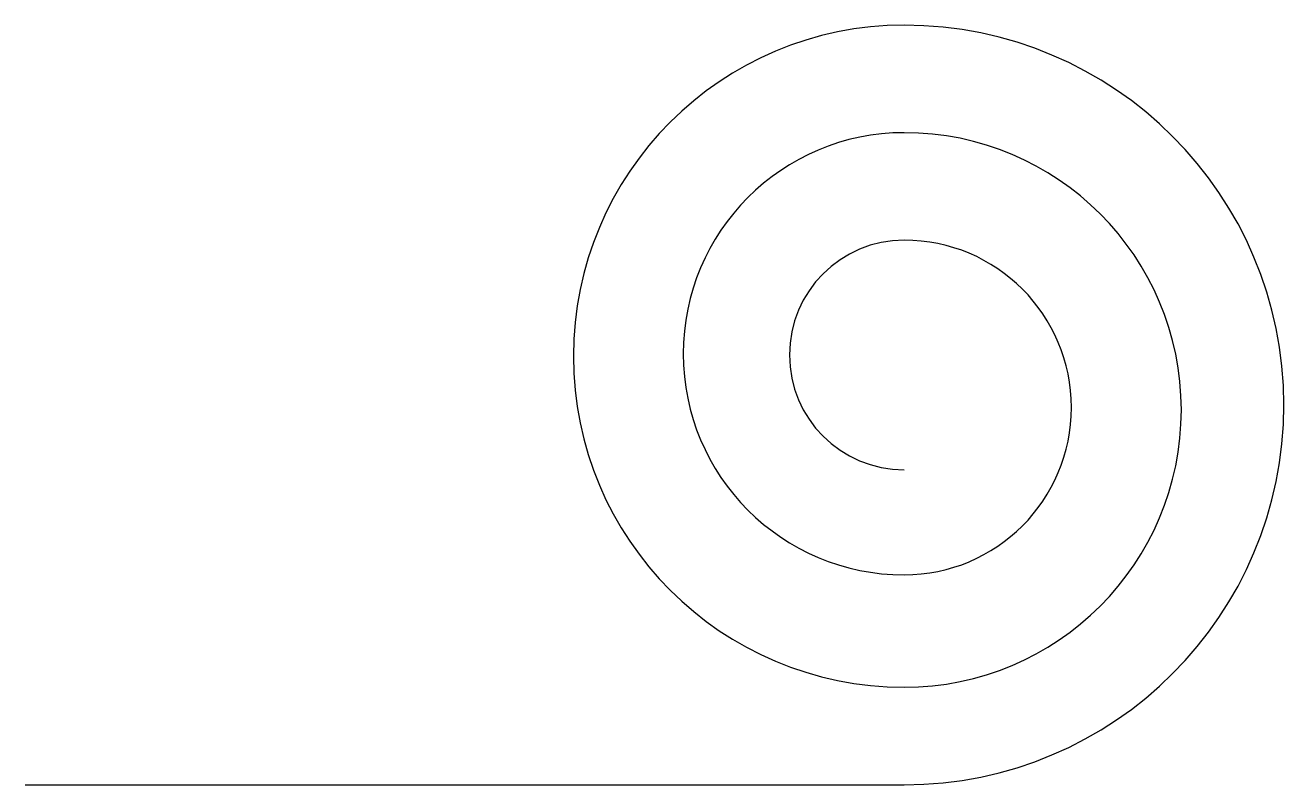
# Model space of a CAD drawing. Extents: x 0 to 5.69, y 0 to 3.43.
import ezdxf

# ---------------------------------------------------------------- set-up
doc = ezdxf.new("R2010")
doc.units = 0
doc.layers.get('0').update_dxf_attribs({"lineweight": 25})

msp = doc.modelspace()

# ---------------------------------------------------------------- linework, layer by layer
msp.add_lwpolyline([(0, 0), (3.974, 0, 1), (3.974, 3.4324, 1), (3.974, 0.441, 1), (3.974, 2.9467, 1), (3.974, 0.9488, 1), (3.974, 2.461, 1), (3.974, 1.4234, -1)], format="xyb")

doc.saveas('drawing.dxf')
